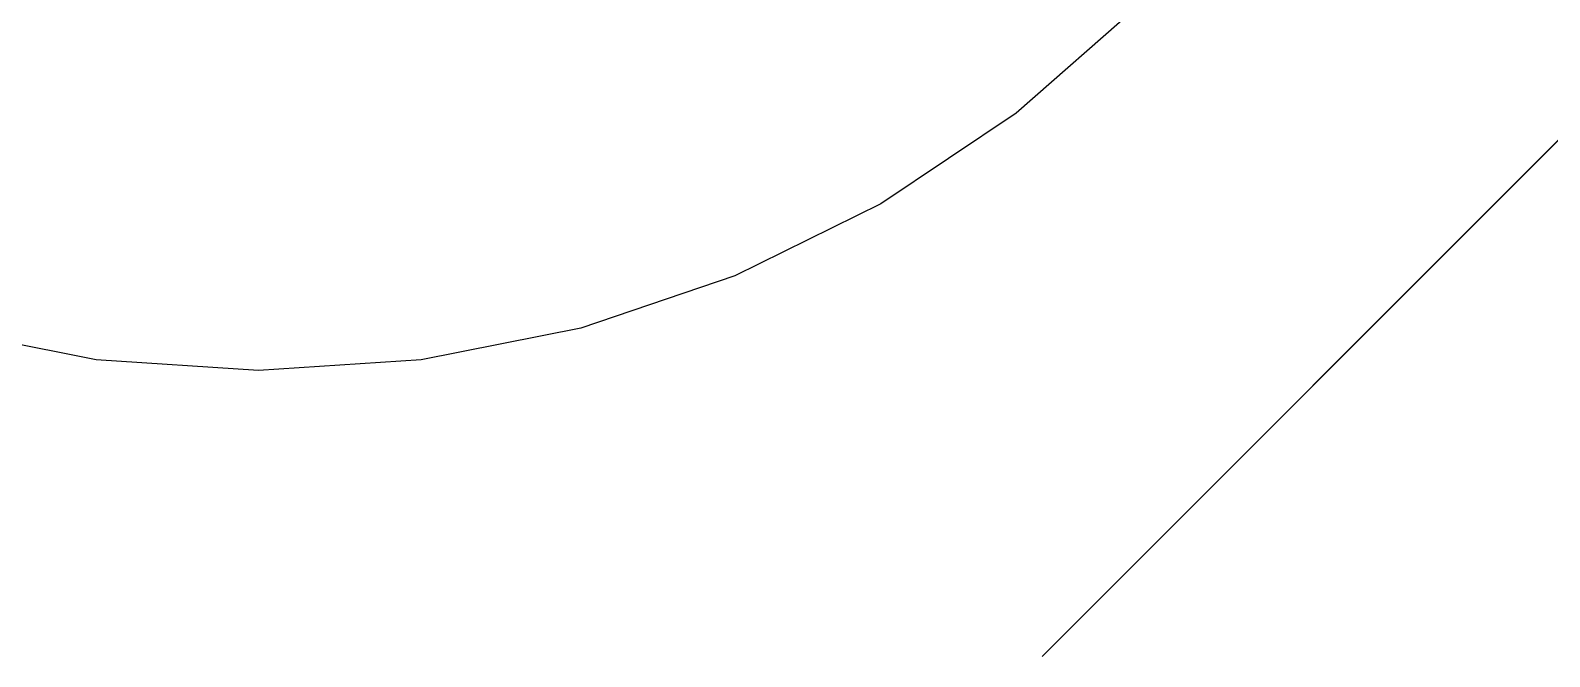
# Model space of a CAD drawing. Header units: metres. Extents: x 0 to 132, y 0 to 132.
# Drawn here: x 18.78 to 46.86, y 37.48 to 49.05 of the extents above; entities that cross this region are included whole.
import ezdxf

# ---------------------------------------------------------------- set-up
doc = ezdxf.new("R2010")
doc.units = ezdxf.units.M

msp = doc.modelspace()

# ---------------------------------------------------------------- linework, layer by layer
at = {"layer": 'Group#1'}
for p, q in [((39.263, 49.502, 16.8), (37.001, 47.519, 16.8)), ((39.263, 49.502, 19.8), (37.001, 47.519, 19.8)), ((37.001, 47.519, 16.8), (34.5, 45.847, 16.8)), ((37.001, 47.519, 19.8), (34.5, 45.847, 19.8)), ((34.5, 45.847, 16.8), (31.802, 44.517, 16.8)), ((34.5, 45.847, 19.8), (31.802, 44.517, 19.8)), ((31.802, 44.517, 16.8), (28.953, 43.55, 16.8)), ((31.802, 44.517, 19.8), (28.953, 43.55, 19.8)), ((19.998, 42.963, 16.8), (17.047, 43.55, 16.8)), ((19.998, 42.963, 19.8), (17.047, 43.55, 19.8)), ((28.953, 43.55, 16.8), (26.002, 42.963, 16.8)), ((28.953, 43.55, 19.8), (26.002, 42.963, 19.8)), ((23, 42.766, 16.8), (19.998, 42.963, 16.8)), ((23, 42.766, 19.8), (19.998, 42.963, 19.8)), ((26.002, 42.963, 16.8), (23, 42.766, 16.8)), ((26.002, 42.963, 19.8), (23, 42.766, 19.8))]:
    msp.add_line(p, q, dxfattribs=at)
at = {"layer": 'Group#119'}
msp.add_line((37.494, 37.498, 8), (65.779, 65.783, 8), dxfattribs=at)
at = {"layer": 'Group#32'}
msp.add_line((37.481, 37.481, 8), (65.766, 65.766, 8), dxfattribs=at)

doc.saveas('drawing.dxf')
